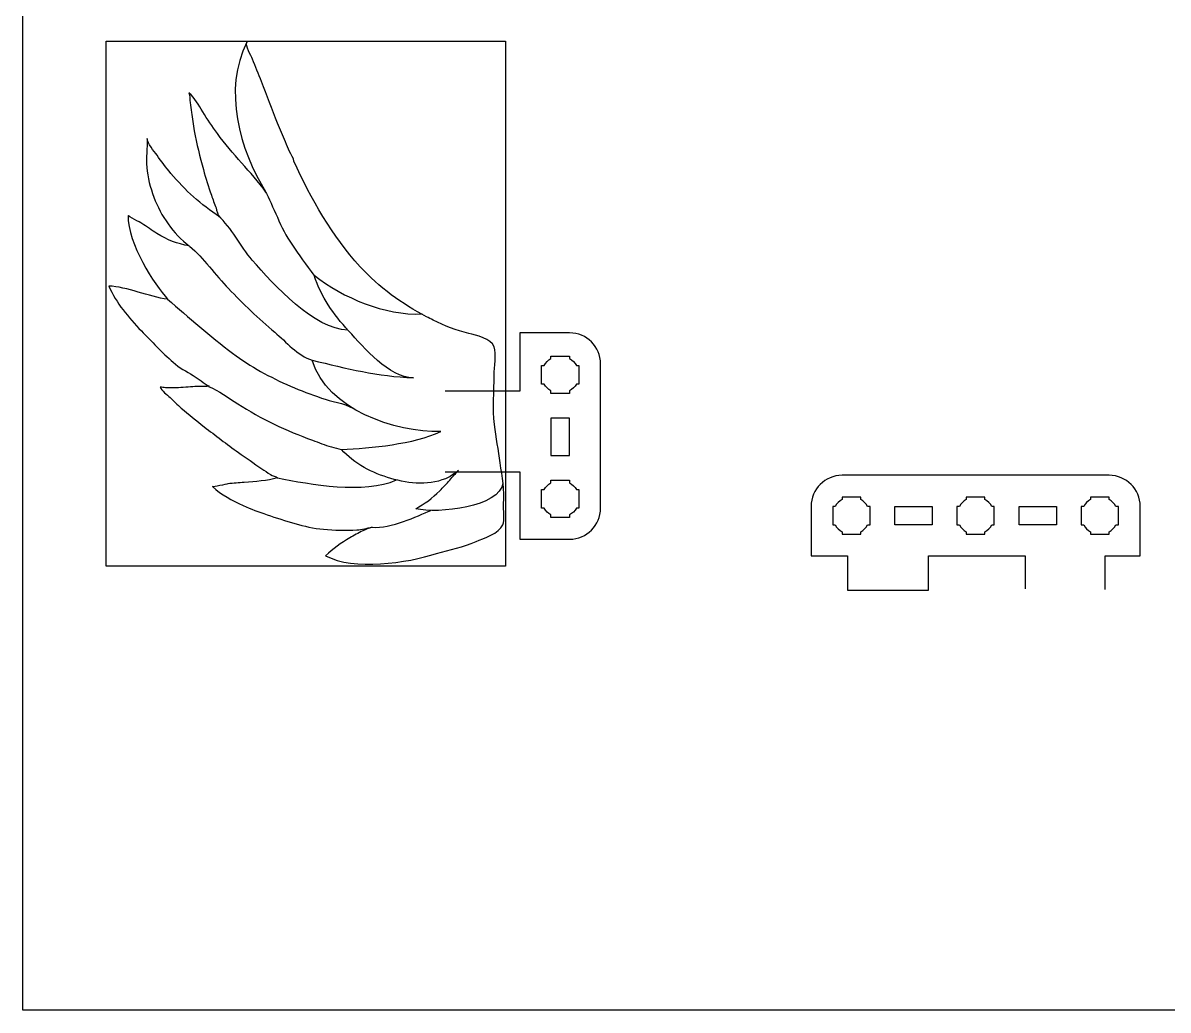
# Model space of a CAD drawing. Extents: x 0 to 879, y 0 to 842.
# Drawn here: x 0 to 523, y 0 to 451 of the extents above; entities that cross this region are included whole.
import ezdxf

# ---------------------------------------------------------------- set-up
doc = ezdxf.new("R2010")
doc.units = 0
doc.header["$MEASUREMENT"] = 0
doc.layers.add('LAYER_1', color=7, linetype='CONTINUOUS')

# ---------------------------------------------------------------- blocks, each defined once
blk = doc.blocks.new('BLOCK_7')
at = {"layer": 'LAYER_1'}
blk.add_lwpolyline([(38.05, 442.51), (220.33, 442.51), (220.33, 202.85), (38.05, 202.85), (38.05, 442.51)], dxfattribs=at)
blk.add_open_spline([(184.29, 316.69), (185.29, 316.17), (186.29, 315.66), (187.3, 315.17), (192.64, 312.56), (197.8, 310.46), (203.51, 309.07), (206.83, 308.26), (213.8, 306.74), (215.13, 302.99), (216.32, 299.63), (215.11, 293.63), (215.12, 290.08), (215.14, 282.62), (214.28, 274.76), (215.25, 267.42), (216.02, 261.6), (217.07, 255.75), (217.89, 249.92), (218.78, 243.64), (219.96, 237.47), (219.47, 231.2), (219.28, 228.75), (220.04, 223.75), (219.1, 221.59), (217.43, 217.76), (210.38, 215.56), (206.87, 214), (201.09, 211.43), (194.79, 210.46), (188.8, 208.54), (175.51, 204.27), (150.95, 200.45), (138.19, 207.57), (141.52, 210.71), (145.28, 213.37), (149.21, 215.7), (151.15, 216.85), (153.15, 217.9), (155.15, 218.93), (156.48, 219.63), (157.95, 220.06), (159.37, 220.52), (157.04, 220.24), (154.8, 219.43), (152.44, 219.32), (147.39, 219.09), (142.24, 219.15), (137.2, 219.64), (128.24, 220.5), (119.91, 223.48), (111.44, 226.29), (107.66, 227.54), (104.14, 228.8), (100.54, 230.51), (95.42, 232.94), (90.73, 235.18), (86.55, 239.15), (86.98, 238.74), (92.71, 240.25), (93.59, 240.36), (96.08, 240.66), (98.58, 240.86), (101.08, 241.06), (106.1, 241.47), (111.46, 241.63), (116.3, 243.09), (115.4, 243.88), (113.98, 243.98), (112.96, 244.66), (111.66, 245.54), (110.36, 246.42), (109.06, 247.31), (105.48, 249.74), (101.9, 252.19), (98.38, 254.71), (93.08, 258.5), (87.92, 262.47), (82.76, 266.44), (79.18, 269.18), (75.66, 272.03), (72.28, 275.02), (70.54, 276.56), (68.83, 278.13), (67.16, 279.75), (65.74, 281.13), (63.45, 282.81), (62.62, 284.57), (63.45, 284.6), (64.24, 284.29), (65.09, 284.23), (66.35, 284.14), (67.6, 284.15), (68.86, 284.19), (71.72, 284.3), (74.72, 284.45), (77.56, 284.73), (80.02, 284.97), (82.48, 284.81), (84.98, 284.93), (82.48, 286.43), (80.23, 288.32), (77.76, 289.85), (74.65, 291.77), (71.31, 293.43), (68.58, 295.9), (63.55, 300.46), (58.76, 305.33), (54.09, 310.25), (48.23, 316.42), (42.58, 322.91), (39.21, 330.73), (47.4, 330.45), (57.64, 325.72), (66.07, 324.73), (60.13, 331.43), (47.74, 349.89), (47.98, 362.99), (47.97, 362.65), (53.69, 359.71), (54.31, 359.3), (56.61, 357.79), (58.84, 356.19), (61.16, 354.72), (65.96, 351.67), (70.41, 350.11), (75.92, 349.05), (68.55, 354.71), (63.07, 362.68), (59.78, 371.33), (58.12, 375.7), (57.01, 380.28), (56.53, 384.92), (56.06, 389.39), (56.89, 393.72), (56.7, 398.13), (56.8, 395.69), (59.89, 392.43), (61.22, 390.5), (63.2, 387.64), (65.32, 384.87), (67.55, 382.19), (74.02, 374.45), (81.3, 367.86), (89.76, 362.37), (88.85, 362.96), (88.54, 365.42), (88.18, 366.38), (87.43, 368.34), (86.72, 370.31), (86.03, 372.29), (84.7, 376.12), (83.49, 379.99), (82.39, 383.89), (80.74, 389.74), (79.36, 395.67), (78.24, 401.64), (77.71, 404.44), (77.29, 407.25), (76.9, 410.07), (76.7, 411.54), (76.5, 413.02), (76.31, 414.5), (76.2, 415.39), (76.34, 418.3), (75.77, 418.94), (78.56, 416.51), (80.2, 413.39), (82.12, 410.3), (84.24, 406.9), (86.47, 403.58), (88.82, 400.33), (95.61, 390.94), (104.08, 382.98), (110.95, 373.68), (98.87, 392.97), (91.24, 420.58), (102.26, 442.17), (101.34, 440.37), (104.12, 435.96), (104.78, 434.37), (106.18, 430.97), (107.56, 427.56), (108.92, 424.15), (111.44, 417.82), (113.8, 411.44), (116.28, 405.1), (117.41, 402.23), (118.62, 399.38), (119.83, 396.53), (120.46, 395.06), (121.1, 393.59), (121.74, 392.12), (122.24, 391), (123.71, 388.92), (123.71, 387.73), (131.62, 370.45), (141.11, 353.63), (153.97, 339.53), (162.57, 330.1), (173, 322.56), (184.29, 316.69)], degree=3, knots=[0, 0, 0, 0, 1, 1, 1, 2, 2, 2, 3, 3, 3, 4, 4, 4, 5, 5, 5, 6, 6, 6, 7, 7, 7, 8, 8, 8, 9, 9, 9, 10, 10, 10, 11, 11, 11, 12, 12, 12, 13, 13, 13, 14, 14, 14, 15, 15, 15, 16, 16, 16, 17, 17, 17, 18, 18, 18, 19, 19, 19, 20, 20, 20, 21, 21, 21, 22, 22, 22, 23, 23, 23, 24, 24, 24, 25, 25, 25, 26, 26, 26, 27, 27, 27, 28, 28, 28, 29, 29, 29, 30, 30, 30, 31, 31, 31, 32, 32, 32, 33, 33, 33, 34, 34, 34, 35, 35, 35, 36, 36, 36, 37, 37, 37, 38, 38, 38, 39, 39, 39, 40, 40, 40, 41, 41, 41, 42, 42, 42, 43, 43, 43, 44, 44, 44, 45, 45, 45, 46, 46, 46, 47, 47, 47, 48, 48, 48, 49, 49, 49, 50, 50, 50, 51, 51, 51, 52, 52, 52, 53, 53, 53, 54, 54, 54, 55, 55, 55, 56, 56, 56, 57, 57, 57, 58, 58, 58, 59, 59, 59, 60, 60, 60, 61, 61, 61, 62, 62, 62, 63, 63, 63, 64, 64, 64, 65, 65, 65, 66, 66, 66, 67, 67, 67, 67], dxfattribs=at)
at = {"layer": 'LAYER_1', "color": 250}
for points, knots in [([(184.29, 316.69), (185.29, 316.17), (186.29, 315.66), (187.3, 315.17), (192.64, 312.56), (197.8, 310.46), (203.51, 309.07), (206.83, 308.26), (213.8, 306.74), (215.13, 302.99), (216.32, 299.63), (215.11, 293.63), (215.12, 290.08), (215.14, 282.62), (214.28, 274.76), (215.25, 267.42), (216.02, 261.6), (217.07, 255.75), (217.89, 249.92), (218.78, 243.64), (219.96, 237.47), (219.47, 231.2), (219.28, 228.75), (220.04, 223.75), (219.1, 221.59), (217.43, 217.76), (210.38, 215.56), (206.87, 214), (201.09, 211.43), (194.79, 210.46), (188.8, 208.54), (175.51, 204.27), (150.95, 200.45), (138.19, 207.57), (141.52, 210.71), (145.28, 213.37), (149.21, 215.7), (151.15, 216.85), (153.15, 217.9), (155.15, 218.93), (156.48, 219.63), (157.95, 220.06), (159.37, 220.52), (157.04, 220.24), (154.8, 219.43), (152.44, 219.32), (147.39, 219.09), (142.24, 219.15), (137.2, 219.64), (128.24, 220.5), (119.91, 223.48), (111.44, 226.29), (107.66, 227.54), (104.14, 228.8), (100.54, 230.51), (95.42, 232.94), (90.73, 235.18), (86.55, 239.15), (86.98, 238.74), (92.71, 240.25), (93.59, 240.36), (96.08, 240.66), (98.58, 240.86), (101.08, 241.06), (106.1, 241.47), (111.46, 241.63), (116.3, 243.09), (115.4, 243.88), (113.98, 243.98), (112.96, 244.66), (111.66, 245.54), (110.36, 246.42), (109.06, 247.31), (105.48, 249.74), (101.9, 252.19), (98.38, 254.71), (93.08, 258.5), (87.92, 262.47), (82.76, 266.44), (79.18, 269.18), (75.66, 272.03), (72.28, 275.02), (70.54, 276.56), (68.83, 278.13), (67.16, 279.75), (65.74, 281.13), (63.45, 282.81), (62.62, 284.57), (63.45, 284.6), (64.24, 284.29), (65.09, 284.23), (66.35, 284.14), (67.6, 284.15), (68.86, 284.19), (71.72, 284.3), (74.72, 284.45), (77.56, 284.73), (80.02, 284.97), (82.48, 284.81), (84.98, 284.93), (82.48, 286.43), (80.23, 288.32), (77.76, 289.85), (74.65, 291.77), (71.31, 293.43), (68.58, 295.9), (63.55, 300.46), (58.76, 305.33), (54.09, 310.25), (48.23, 316.42), (42.58, 322.91), (39.21, 330.73), (47.4, 330.45), (57.64, 325.72), (66.07, 324.73), (60.13, 331.43), (47.74, 349.89), (47.98, 362.99), (47.97, 362.65), (53.69, 359.71), (54.31, 359.3), (56.61, 357.79), (58.84, 356.19), (61.16, 354.72), (65.96, 351.67), (70.41, 350.11), (75.92, 349.05), (68.55, 354.71), (63.07, 362.68), (59.78, 371.33), (58.12, 375.7), (57.01, 380.28), (56.53, 384.92), (56.06, 389.39), (56.89, 393.72), (56.7, 398.13), (56.8, 395.69), (59.89, 392.43), (61.22, 390.5), (63.2, 387.64), (65.32, 384.87), (67.55, 382.19), (74.02, 374.45), (81.3, 367.86), (89.76, 362.37), (88.85, 362.96), (88.54, 365.42), (88.18, 366.38), (87.43, 368.34), (86.72, 370.31), (86.03, 372.29), (84.7, 376.12), (83.49, 379.99), (82.39, 383.89), (80.74, 389.74), (79.36, 395.67), (78.24, 401.64), (77.71, 404.44), (77.29, 407.25), (76.9, 410.07), (76.7, 411.54), (76.5, 413.02), (76.31, 414.5), (76.2, 415.39), (76.34, 418.3), (75.77, 418.94), (78.56, 416.51), (80.2, 413.39), (82.12, 410.3), (84.24, 406.9), (86.47, 403.58), (88.82, 400.33), (95.61, 390.94), (104.08, 382.98), (110.95, 373.68), (98.87, 392.97), (91.24, 420.58), (102.26, 442.17), (101.34, 440.37), (104.12, 435.96), (104.78, 434.37), (106.18, 430.97), (107.56, 427.56), (108.92, 424.15), (111.44, 417.82), (113.8, 411.44), (116.28, 405.1), (117.41, 402.23), (118.62, 399.38), (119.83, 396.53), (120.46, 395.06), (121.1, 393.59), (121.74, 392.12), (122.24, 391), (123.71, 388.92), (123.71, 387.73), (131.62, 370.45), (141.11, 353.63), (153.97, 339.53), (162.57, 330.1), (173, 322.56), (184.29, 316.69)], [0, 0, 0, 0, 1, 1, 1, 2, 2, 2, 3, 3, 3, 4, 4, 4, 5, 5, 5, 6, 6, 6, 7, 7, 7, 8, 8, 8, 9, 9, 9, 10, 10, 10, 11, 11, 11, 12, 12, 12, 13, 13, 13, 14, 14, 14, 15, 15, 15, 16, 16, 16, 17, 17, 17, 18, 18, 18, 19, 19, 19, 20, 20, 20, 21, 21, 21, 22, 22, 22, 23, 23, 23, 24, 24, 24, 25, 25, 25, 26, 26, 26, 27, 27, 27, 28, 28, 28, 29, 29, 29, 30, 30, 30, 31, 31, 31, 32, 32, 32, 33, 33, 33, 34, 34, 34, 35, 35, 35, 36, 36, 36, 37, 37, 37, 38, 38, 38, 39, 39, 39, 40, 40, 40, 41, 41, 41, 42, 42, 42, 43, 43, 43, 44, 44, 44, 45, 45, 45, 46, 46, 46, 47, 47, 47, 48, 48, 48, 49, 49, 49, 50, 50, 50, 51, 51, 51, 52, 52, 52, 53, 53, 53, 54, 54, 54, 55, 55, 55, 56, 56, 56, 57, 57, 57, 58, 58, 58, 59, 59, 59, 60, 60, 60, 61, 61, 61, 62, 62, 62, 63, 63, 63, 64, 64, 64, 65, 65, 65, 66, 66, 66, 67, 67, 67, 67]), ([(110.5, 374.28), (114.31, 367.3), (117.71, 356.96), (122.71, 349.84), (126.02, 345.11), (129.32, 340.23), (132.87, 335.65)], [0, 0, 0, 0, 1, 1, 1, 2, 2, 2, 2]), ([(148.4, 310.57), (133.22, 310.95), (114.36, 331.22), (104.7, 342.58), (99.39, 348.82), (95.25, 357.48), (89.17, 362.75)], [0, 0, 0, 0, 1, 1, 1, 2, 2, 2, 2]), ([(76.12, 348.91), (82.34, 343.67), (88.05, 335.61), (93.84, 329.57), (100.57, 322.57), (107.56, 315.84), (115.02, 309.6), (120.14, 305.32), (125.36, 298.9), (132.05, 296.91)], [0, 0, 0, 0, 1, 1, 1, 2, 2, 2, 3, 3, 3, 3]), ([(219.16, 240.89), (217.75, 229.72), (189.74, 226.55), (179.3, 229.04), (183.38, 231.13), (187.01, 233.96), (190.27, 237.17), (191.87, 238.74), (193.39, 240.4), (194.88, 242.08), (196.1, 243.46), (197.72, 245.47), (198.92, 246.49), (197.72, 245.47), (195.94, 244.24), (194.39, 243.45), (186.33, 239.33), (176.34, 240.37), (167.95, 242.85), (159.74, 245.28), (151.1, 249.5), (145.46, 256.13), (158.87, 256.64), (178.41, 258.52), (190.76, 264.25), (169.98, 263.87), (138.8, 274.08), (132.05, 296.91), (147.89, 293.01), (161.92, 289.42), (178.33, 288.84), (166.93, 288.93), (155.7, 302.56), (148.74, 310.19), (141.54, 318.09), (136.27, 325.49), (132.92, 335.65), (146.35, 325.16), (165.22, 317.29), (182.22, 317.97)], [0, 0, 0, 0, 1, 1, 1, 2, 2, 2, 3, 3, 3, 4, 4, 4, 5, 5, 5, 6, 6, 6, 7, 7, 7, 8, 8, 8, 9, 9, 9, 10, 10, 10, 11, 11, 11, 12, 12, 12, 13, 13, 13, 13]), ([(66.07, 324.73), (75.85, 316.38), (85.44, 307.7), (95.75, 300), (103.9, 293.91), (112.87, 289.02), (122.19, 284.99), (126.81, 283), (131.51, 281.22), (136.26, 279.59), (140.85, 278.02), (146.32, 277.19), (150.63, 275.02)], [0, 0, 0, 0, 1, 1, 1, 2, 2, 2, 3, 3, 3, 4, 4, 4, 4]), ([(84.79, 284.91), (89.55, 282.74), (93.7, 279.8), (98.08, 276.96), (108.74, 270.07), (120.26, 264.6), (132.2, 260.31), (135.07, 259.28), (137.88, 258.09), (140.83, 257.25), (142.36, 256.81), (143.9, 256.43), (145.46, 256.13)], [0, 0, 0, 0, 1, 1, 1, 2, 2, 2, 3, 3, 3, 4, 4, 4, 4])]:
    blk.add_open_spline(points, degree=3, knots=knots, dxfattribs=at)
for points in [[(116.3, 243.09), (131.08, 240.07), (155.82, 235.76), (170.6, 242.14)], [(159.37, 220.52), (168.14, 219.95), (179.79, 225.52), (186.2, 228.27)]]:
    blk.add_open_spline(points, degree=3, dxfattribs=at)

msp = doc.modelspace()

# ---------------------------------------------------------------- linework, layer by layer
at = {"layer": 'LAYER_1'}
msp.add_lwpolyline([(0, 841.89), (878.58, 841.89), (878.58, 0), (0, 0), (0, 841.89)], dxfattribs=at)
at = {"layer": 'LAYER_1', "color": 7}
for points in [[(241.05, 253.37), (249.55, 253.37), (249.55, 270.38), (241.05, 270.38), (241.05, 253.37)], [(415.08, 221.59), (398.07, 221.59), (398.07, 230.1), (415.08, 230.1), (415.08, 221.59)], [(471.77, 221.59), (454.76, 221.59), (454.76, 230.1), (471.77, 230.1), (471.77, 221.59)]]:
    msp.add_lwpolyline(points, dxfattribs=at)
at = {"layer": 'LAYER_1', "color": 250}
for points, knots in [([(192.77, 245.8), (192.77, 245.8), (226.87, 245.8), (226.87, 245.8), (226.87, 245.8), (226.87, 215.11), (226.87, 215.11), (226.87, 215.11), (249.55, 215.11), (249.55, 215.11), (257.38, 215.11), (263.72, 221.46), (263.72, 229.28), (263.72, 229.28), (263.72, 295.17), (263.72, 295.17), (263.72, 303), (257.38, 309.35), (249.55, 309.35), (249.55, 309.35), (226.87, 309.35), (226.87, 309.35), (226.87, 309.35), (226.87, 282.65), (226.87, 282.65), (226.87, 282.65), (192.77, 282.65), (192.77, 282.65)], [0, 0, 0, 0, 1, 1, 1, 2, 2, 2, 3, 3, 3, 4, 4, 4, 5, 5, 5, 6, 6, 6, 7, 7, 7, 8, 8, 8, 9, 9, 9, 9]), ([(494.13, 192.17), (494.13, 192.17), (494.13, 207.43), (494.13, 207.43), (494.13, 207.43), (510.04, 207.43), (510.04, 207.43), (510.04, 207.43), (510.04, 230.1), (510.04, 230.1), (510.04, 237.93), (503.7, 244.28), (495.87, 244.28), (495.87, 244.28), (373.98, 244.28), (373.98, 244.28), (366.15, 244.28), (359.81, 237.93), (359.81, 230.1), (359.81, 230.1), (359.81, 207.43), (359.81, 207.43), (359.81, 207.43), (376.5, 207.43), (376.5, 207.43), (376.5, 207.43), (376.5, 191.84), (376.5, 191.84), (376.5, 191.84), (413.35, 191.84), (413.35, 191.84), (413.35, 191.84), (413.35, 207.43), (413.35, 207.43), (413.35, 207.43), (457.49, 207.43), (457.49, 207.43), (457.49, 207.43), (457.49, 192.42), (457.49, 192.42)], [0, 0, 0, 0, 1, 1, 1, 2, 2, 2, 3, 3, 3, 4, 4, 4, 5, 5, 5, 6, 6, 6, 7, 7, 7, 8, 8, 8, 9, 9, 9, 10, 10, 10, 11, 11, 11, 12, 12, 12, 13, 13, 13, 13])]:
    msp.add_open_spline(points, degree=3, knots=knots, dxfattribs=at)
at = {"layer": 'LAYER_1', "color": 7}
for points in [[(236.8, 285.97), (236.8, 285.97), (237.94, 285.97), (237.94, 285.97), (238.68, 284.68), (239.76, 283.6), (241.05, 282.86), (241.05, 282.86), (241.05, 281.72), (241.05, 281.72), (241.05, 281.72), (245.3, 281.72), (245.3, 281.72), (245.3, 281.72), (249.55, 281.72), (249.55, 281.72), (249.55, 281.72), (249.55, 282.86), (249.55, 282.86), (250.85, 283.6), (251.92, 284.68), (252.67, 285.97), (252.67, 285.97), (253.81, 285.97), (253.81, 285.97), (253.81, 285.97), (253.81, 290.22), (253.81, 290.22), (253.81, 290.22), (253.81, 294.47), (253.81, 294.47), (253.81, 294.47), (252.67, 294.47), (252.67, 294.47), (251.92, 295.77), (250.85, 296.84), (249.55, 297.59), (249.55, 297.59), (249.55, 298.73), (249.55, 298.73), (249.55, 298.73), (245.3, 298.73), (245.3, 298.73), (245.3, 298.73), (241.05, 298.73), (241.05, 298.73), (241.05, 298.73), (241.05, 297.59), (241.05, 297.59), (239.76, 296.84), (238.68, 295.77), (237.94, 294.47), (237.94, 294.47), (236.8, 294.47), (236.8, 294.47), (236.8, 294.47), (236.8, 290.22), (236.8, 290.22), (236.8, 290.22), (236.8, 285.97), (236.8, 285.97)], [(236.8, 229.28), (236.8, 229.28), (237.94, 229.28), (237.94, 229.28), (238.68, 227.99), (239.76, 226.91), (241.05, 226.16), (241.05, 226.16), (241.05, 225.03), (241.05, 225.03), (241.05, 225.03), (245.3, 225.03), (245.3, 225.03), (245.3, 225.03), (249.55, 225.03), (249.55, 225.03), (249.55, 225.03), (249.55, 226.16), (249.55, 226.16), (250.85, 226.91), (251.92, 227.99), (252.67, 229.28), (252.67, 229.28), (253.81, 229.28), (253.81, 229.28), (253.81, 229.28), (253.81, 233.53), (253.81, 233.53), (253.81, 233.53), (253.81, 237.78), (253.81, 237.78), (253.81, 237.78), (252.67, 237.78), (252.67, 237.78), (251.92, 239.07), (250.85, 240.15), (249.55, 240.9), (249.55, 240.9), (249.55, 242.03), (249.55, 242.03), (249.55, 242.03), (245.3, 242.03), (245.3, 242.03), (245.3, 242.03), (241.05, 242.03), (241.05, 242.03), (241.05, 242.03), (241.05, 240.9), (241.05, 240.9), (239.76, 240.15), (238.68, 239.07), (237.94, 237.78), (237.94, 237.78), (236.8, 237.78), (236.8, 237.78), (236.8, 237.78), (236.8, 233.53), (236.8, 233.53), (236.8, 233.53), (236.8, 229.28), (236.8, 229.28)], [(386.73, 221.59), (386.73, 221.59), (385.59, 221.59), (385.59, 221.59), (384.85, 220.3), (383.77, 219.23), (382.48, 218.48), (382.48, 218.48), (382.48, 217.34), (382.48, 217.34), (382.48, 217.34), (378.23, 217.34), (378.23, 217.34), (378.23, 217.34), (373.98, 217.34), (373.98, 217.34), (373.98, 217.34), (373.98, 218.48), (373.98, 218.48), (372.69, 219.23), (371.61, 220.3), (370.86, 221.59), (370.86, 221.59), (369.72, 221.59), (369.72, 221.59), (369.72, 221.59), (369.72, 225.85), (369.72, 225.85), (369.72, 225.85), (369.72, 230.1), (369.72, 230.1), (369.72, 230.1), (370.86, 230.1), (370.86, 230.1), (371.61, 231.39), (372.69, 232.47), (373.98, 233.21), (373.98, 233.21), (373.98, 234.35), (373.98, 234.35), (373.98, 234.35), (378.23, 234.35), (378.23, 234.35), (378.23, 234.35), (382.48, 234.35), (382.48, 234.35), (382.48, 234.35), (382.48, 233.21), (382.48, 233.21), (383.77, 232.47), (384.85, 231.39), (385.59, 230.1), (385.59, 230.1), (386.73, 230.1), (386.73, 230.1), (386.73, 230.1), (386.73, 225.85), (386.73, 225.85), (386.73, 225.85), (386.73, 221.59), (386.73, 221.59)], [(443.42, 221.59), (443.42, 221.59), (442.29, 221.59), (442.29, 221.59), (441.54, 220.3), (440.46, 219.23), (439.17, 218.48), (439.17, 218.48), (439.17, 217.34), (439.17, 217.34), (439.17, 217.34), (434.92, 217.34), (434.92, 217.34), (434.92, 217.34), (430.67, 217.34), (430.67, 217.34), (430.67, 217.34), (430.67, 218.48), (430.67, 218.48), (429.38, 219.23), (428.3, 220.3), (427.56, 221.59), (427.56, 221.59), (426.42, 221.59), (426.42, 221.59), (426.42, 221.59), (426.42, 225.85), (426.42, 225.85), (426.42, 225.85), (426.42, 230.1), (426.42, 230.1), (426.42, 230.1), (427.56, 230.1), (427.56, 230.1), (428.3, 231.39), (429.38, 232.47), (430.67, 233.21), (430.67, 233.21), (430.67, 234.35), (430.67, 234.35), (430.67, 234.35), (434.92, 234.35), (434.92, 234.35), (434.92, 234.35), (439.17, 234.35), (439.17, 234.35), (439.17, 234.35), (439.17, 233.21), (439.17, 233.21), (440.46, 232.47), (441.54, 231.39), (442.29, 230.1), (442.29, 230.1), (443.42, 230.1), (443.42, 230.1), (443.42, 230.1), (443.42, 225.85), (443.42, 225.85), (443.42, 225.85), (443.42, 221.59), (443.42, 221.59)], [(500.12, 221.59), (500.12, 221.59), (498.98, 221.59), (498.98, 221.59), (498.23, 220.3), (497.16, 219.23), (495.87, 218.48), (495.87, 218.48), (495.87, 217.34), (495.87, 217.34), (495.87, 217.34), (491.61, 217.34), (491.61, 217.34), (491.61, 217.34), (487.36, 217.34), (487.36, 217.34), (487.36, 217.34), (487.36, 218.48), (487.36, 218.48), (486.07, 219.23), (485, 220.3), (484.25, 221.59), (484.25, 221.59), (483.11, 221.59), (483.11, 221.59), (483.11, 221.59), (483.11, 225.85), (483.11, 225.85), (483.11, 225.85), (483.11, 230.1), (483.11, 230.1), (483.11, 230.1), (484.25, 230.1), (484.25, 230.1), (485, 231.39), (486.07, 232.47), (487.36, 233.21), (487.36, 233.21), (487.36, 234.35), (487.36, 234.35), (487.36, 234.35), (491.61, 234.35), (491.61, 234.35), (491.61, 234.35), (495.87, 234.35), (495.87, 234.35), (495.87, 234.35), (495.87, 233.21), (495.87, 233.21), (497.16, 232.47), (498.23, 231.39), (498.98, 230.1), (498.98, 230.1), (500.12, 230.1), (500.12, 230.1), (500.12, 230.1), (500.12, 225.85), (500.12, 225.85), (500.12, 225.85), (500.12, 221.59), (500.12, 221.59)]]:
    msp.add_open_spline(points, degree=3, knots=[0, 0, 0, 0, 1, 1, 1, 2, 2, 2, 3, 3, 3, 4, 4, 4, 5, 5, 5, 6, 6, 6, 7, 7, 7, 8, 8, 8, 9, 9, 9, 10, 10, 10, 11, 11, 11, 12, 12, 12, 13, 13, 13, 14, 14, 14, 15, 15, 15, 16, 16, 16, 17, 17, 17, 18, 18, 18, 19, 19, 19, 20, 20, 20, 20], dxfattribs=at)

# ---------------------------------------------------------------- block references
at = {"layer": 'LAYER_1'}
msp.add_blockref('BLOCK_7', (0, 0), dxfattribs=at)

doc.saveas('drawing.dxf')
